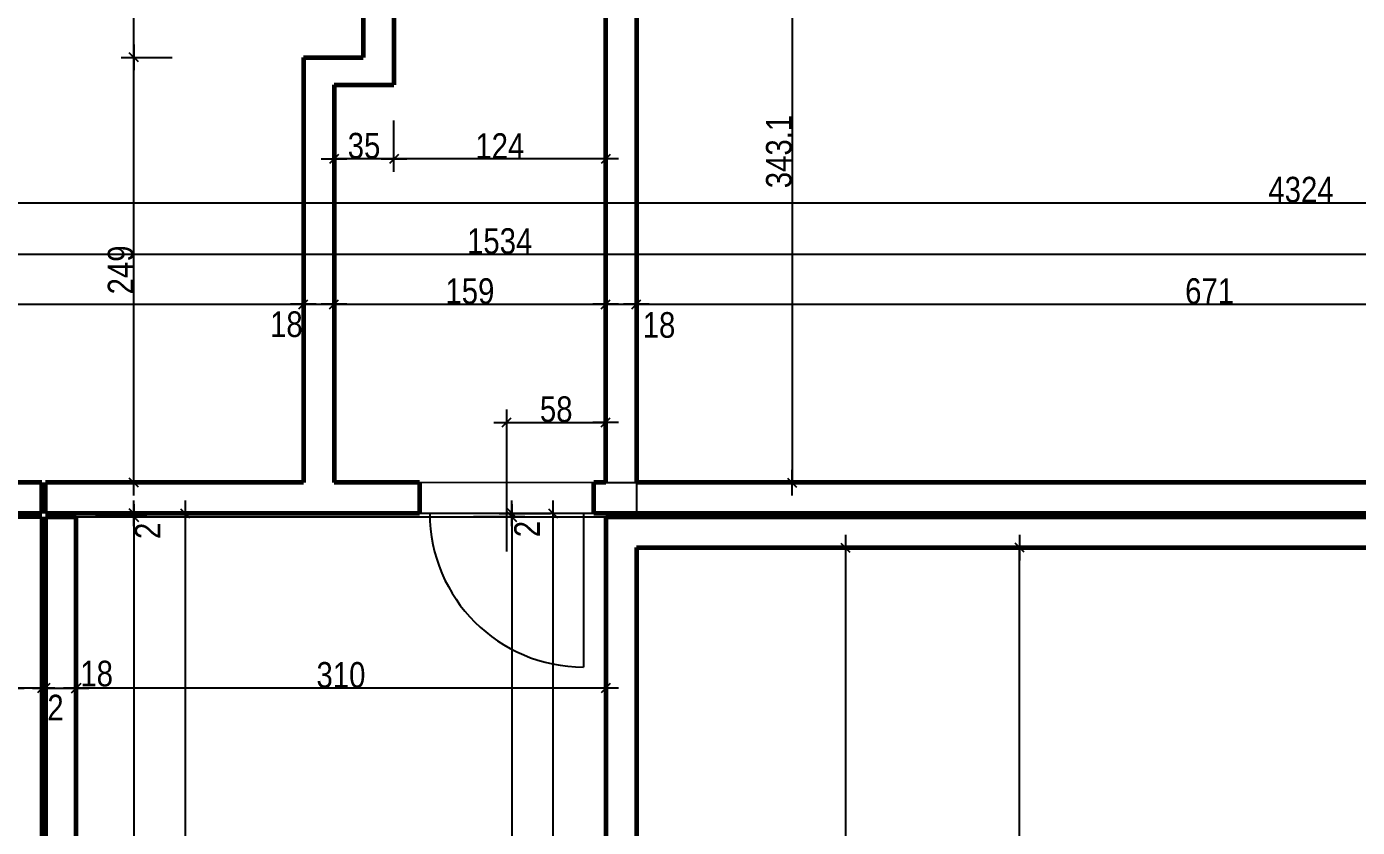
# Model space of a CAD drawing. Header units: centimetres. Extents: x 16433 to 114398, y -50094 to -12305.
# Drawn here: x 41378 to 42157, y -39200 to -38731 of the extents above; entities that cross this region are included whole.
import ezdxf

# ---------------------------------------------------------------- set-up
doc = ezdxf.new("R2010")
doc.units = ezdxf.units.CM
doc.header["$LTSCALE"] = 0.5
doc.layers.get('DEFPOINTS').update_dxf_attribs({"linetype": 'CONTINUOUS'})
for name, color, linetype in [('01_cote_gen', 4, 'CONTINUOUS'), ('01_linteaux', 2, 'CONTINUOUS'), ('AA_COTES', 2, 'CONTINUOUS')]:
    doc.layers.add(name, color=color, linetype=linetype)
doc.layers.add('01_murs_coup', color=5, linetype='CONTINUOUS', lineweight=60)
doc.styles.add('STYLE2', font='ARIALN.TTF')
doc.dimstyles.new('JB50', dxfattribs={"dimscale": 0.1, "dimtxt": 150, "dimasz": 15, "dimexe": 0.1, "dimexo": 0.1, "dimgap": 0.09, "dimtad": 1, "dimdec": 1, "dimdsep": 46, "dimtxsty": 'STYLE2', "dimblk1": 'BOND_G', "dimblk2": 'BOND_D', "dimsah": 1, "dimcen": 1.5, "dimdle": 0.01, "dimse1": 1, "dimse2": 1, "dimclrd": 4, "dimclre": 2, "dimclrt": 6, "dimazin": 2, "dimtfac": 2.333333, "dimtdec": 1, "dimtix": 1, "dimtmove": 2, "dimatfit": 3, "dimldrblk": 'BOND_G', "dimfxl": 1, "dimtolj": 1, "dimtzin": 0, "dimarcsym": 0})

# ---------------------------------------------------------------- blocks, each defined once
blk = doc.blocks.new('BOND_G')
at = {"layer": 'AA_COTES', "color": 0}
for p, q in [((0, -5), (0, 15)), ((5, 0), (-5, 0)), ((1.77, 1.77), (-1.77, -1.77))]:
    blk.add_line(p, q, dxfattribs=at)
blk = doc.blocks.new('BOND_D')
at = {"layer": 'AA_COTES', "color": 0}
for p, q in [((5, 0), (-5, 0)), ((-1.77, -1.77), (1.77, 1.77)), ((0, 5), (0, -15))]:
    blk.add_line(p, q, dxfattribs=at)
blk = doc.blocks.new('*D2767')
at = {"layer": '01_cote_gen', "color": 4, "lineweight": -2, "transparency": 16777216}
blk.add_line((40909.39, -38893.18), (41538.39, -38893.18), dxfattribs=at)
at = {"layer": 'DEFPOINTS', "color": 0}
for p in [(40907.89, -38874.4), (41539.89, -38882.67), (41539.89, -38893.18)]:
    blk.add_point(p, dxfattribs=at)
at = {"layer": '01_cote_gen', "color": 4, "lineweight": -2, "transparency": 16777216, "xscale": 1.5, "yscale": 1.5, "zscale": 1.5, "rotation": 180}
blk.add_blockref('BOND_G', (40907.89, -38893.18), dxfattribs=at)
at = {"layer": '01_cote_gen', "color": 4, "lineweight": -2, "transparency": 16777216, "xscale": 1.5, "yscale": 1.5, "zscale": 1.5}
blk.add_blockref('BOND_D', (41539.89, -38893.18), dxfattribs=at)
at = {"layer": '01_cote_gen', "color": 6, "transparency": 16777216, "insert": (41223.89, -38885.51), "char_height": 15, "attachment_point": 5, "style": 'STYLE2'}
blk.add_mtext('\\A1;632', dxfattribs=at)
blk = doc.blocks.new('*D2768')
at = {"layer": '01_cote_gen', "color": 4, "lineweight": -2, "transparency": 16777216}
blk.add_line((41541.39, -38893.18), (41556.39, -38893.18), dxfattribs=at)
at = {"layer": 'DEFPOINTS', "color": 0}
for p in [(41557.89, -38893.18), (41539.89, -38900.68), (41557.89, -38900.68)]:
    blk.add_point(p, dxfattribs=at)
at = {"layer": '01_cote_gen', "color": 4, "lineweight": -2, "transparency": 16777216, "xscale": 1.5, "yscale": 1.5, "zscale": 1.5, "rotation": 180}
blk.add_blockref('BOND_G', (41539.89, -38893.18), dxfattribs=at)
at = {"layer": '01_cote_gen', "color": 4, "lineweight": -2, "transparency": 16777216, "xscale": 1.5, "yscale": 1.5, "zscale": 1.5}
blk.add_blockref('BOND_D', (41557.89, -38893.18), dxfattribs=at)
at = {"layer": '01_cote_gen', "color": 6, "transparency": 16777216, "insert": (41529.93, -38904.92), "char_height": 15, "attachment_point": 5, "style": 'STYLE2'}
blk.add_mtext('\\A1;18', dxfattribs=at)
blk = doc.blocks.new('*D2769')
at = {"layer": '01_cote_gen', "color": 4, "lineweight": -2, "transparency": 16777216}
blk.add_line((41559.39, -38893.18), (41715.38, -38893.18), dxfattribs=at)
at = {"layer": 'DEFPOINTS', "color": 0}
for p in [(41716.88, -38893.18), (41557.89, -38900.68), (41716.88, -38900.68)]:
    blk.add_point(p, dxfattribs=at)
at = {"layer": '01_cote_gen', "color": 4, "lineweight": -2, "transparency": 16777216, "xscale": 1.5, "yscale": 1.5, "zscale": 1.5, "rotation": 180}
blk.add_blockref('BOND_G', (41557.89, -38893.18), dxfattribs=at)
at = {"layer": '01_cote_gen', "color": 4, "lineweight": -2, "transparency": 16777216, "xscale": 1.5, "yscale": 1.5, "zscale": 1.5}
blk.add_blockref('BOND_D', (41716.88, -38893.18), dxfattribs=at)
at = {"layer": '01_cote_gen', "color": 6, "transparency": 16777216, "insert": (41637.38, -38885.51), "char_height": 15, "attachment_point": 5, "style": 'STYLE2'}
blk.add_mtext('\\A1;159', dxfattribs=at)
blk = doc.blocks.new('*D2770')
at = {"layer": '01_cote_gen', "color": 4, "lineweight": -2, "transparency": 16777216}
blk.add_line((41718.38, -38893.18), (41733.37, -38893.18), dxfattribs=at)
at = {"layer": 'DEFPOINTS', "color": 0}
for p in [(41734.87, -38893.18), (41716.88, -38908.18), (41734.87, -38908.17)]:
    blk.add_point(p, dxfattribs=at)
at = {"layer": '01_cote_gen', "color": 4, "lineweight": -2, "transparency": 16777216, "xscale": 1.5, "yscale": 1.5, "zscale": 1.5, "rotation": 180}
blk.add_blockref('BOND_G', (41716.88, -38893.18), dxfattribs=at)
at = {"layer": '01_cote_gen', "color": 4, "lineweight": -2, "transparency": 16777216, "xscale": 1.5, "yscale": 1.5, "zscale": 1.5}
blk.add_blockref('BOND_D', (41734.87, -38893.18), dxfattribs=at)
at = {"layer": '01_cote_gen', "color": 6, "transparency": 16777216, "insert": (41748.07, -38905.36), "char_height": 15, "attachment_point": 5, "style": 'STYLE2'}
blk.add_mtext('\\A1;18', dxfattribs=at)
blk = doc.blocks.new('*D2771')
at = {"layer": '01_cote_gen', "color": 4, "lineweight": -2, "transparency": 16777216}
blk.add_line((40889.39, -38863.88), (42420.39, -38863.88), dxfattribs=at)
at = {"layer": 'DEFPOINTS', "color": 0}
for p in [(40887.89, -38836.19), (42421.89, -38852.85), (42421.89, -38863.88)]:
    blk.add_point(p, dxfattribs=at)
at = {"layer": '01_cote_gen', "color": 4, "lineweight": -2, "transparency": 16777216, "xscale": 1.5, "yscale": 1.5, "zscale": 1.5, "rotation": 180}
blk.add_blockref('BOND_G', (40887.89, -38863.88), dxfattribs=at)
at = {"layer": '01_cote_gen', "color": 4, "lineweight": -2, "transparency": 16777216, "xscale": 1.5, "yscale": 1.5, "zscale": 1.5}
blk.add_blockref('BOND_D', (42421.89, -38863.88), dxfattribs=at)
at = {"layer": '01_cote_gen', "color": 6, "transparency": 16777216, "insert": (41654.8, -38856.22), "char_height": 15, "attachment_point": 5, "style": 'STYLE2'}
blk.add_mtext('\\A1;1534', dxfattribs=at)
blk = doc.blocks.new('*D2797')
at = {"layer": '01_cote_gen', "color": 4, "lineweight": -2, "transparency": 16777216}
blk.add_line((41736.37, -38893.18), (42404.38, -38893.18), dxfattribs=at)
at = {"layer": 'DEFPOINTS', "color": 0}
for p in [(42405.88, -38893.18), (41734.87, -38915.68), (42405.88, -38915.68)]:
    blk.add_point(p, dxfattribs=at)
at = {"layer": '01_cote_gen', "color": 4, "lineweight": -2, "transparency": 16777216, "xscale": 1.5, "yscale": 1.5, "zscale": 1.5, "rotation": 180}
blk.add_blockref('BOND_G', (41734.87, -38893.18), dxfattribs=at)
at = {"layer": '01_cote_gen', "color": 4, "lineweight": -2, "transparency": 16777216, "xscale": 1.5, "yscale": 1.5, "zscale": 1.5}
blk.add_blockref('BOND_D', (42405.88, -38893.18), dxfattribs=at)
at = {"layer": '01_cote_gen', "color": 6, "transparency": 16777216, "insert": (42070.38, -38885.51), "char_height": 15, "attachment_point": 5, "style": 'STYLE2'}
blk.add_mtext('\\A1;671', dxfattribs=at)
blk = doc.blocks.new('*D2810')
at = {"layer": '01_cote_gen', "color": 4, "lineweight": -2, "transparency": 16777216}
blk.add_line((41715.38, -38808.04), (41594.39, -38808.04), dxfattribs=at)
at = {"layer": 'DEFPOINTS', "color": 0}
for p in [(41592.89, -38788.13), (41716.88, -38793.14), (41592.89, -38808.04)]:
    blk.add_point(p, dxfattribs=at)
at = {"layer": '01_cote_gen', "color": 4, "lineweight": -2, "transparency": 16777216, "xscale": 1.5, "yscale": 1.5, "zscale": 1.5, "rotation": 180}
blk.add_blockref('BOND_D', (41592.89, -38808.04), dxfattribs=at)
at = {"layer": '01_cote_gen', "color": 4, "lineweight": -2, "transparency": 16777216, "xscale": 1.5, "yscale": 1.5, "zscale": 1.5}
blk.add_blockref('BOND_G', (41716.88, -38808.04), dxfattribs=at)
at = {"layer": '01_cote_gen', "color": 6, "transparency": 16777216, "insert": (41654.89, -38800.5), "char_height": 15, "attachment_point": 5, "style": 'STYLE2'}
blk.add_mtext('\\A1;124', dxfattribs=at)
blk = doc.blocks.new('*D2811')
at = {"layer": '01_cote_gen', "color": 4, "lineweight": -2, "transparency": 16777216}
blk.add_line((41591.39, -38808.04), (41559.39, -38808.04), dxfattribs=at)
at = {"layer": 'DEFPOINTS', "color": 0}
for p in [(41557.89, -38788.13), (41592.89, -38788.13), (41557.89, -38808.04)]:
    blk.add_point(p, dxfattribs=at)
at = {"layer": '01_cote_gen', "color": 4, "lineweight": -2, "transparency": 16777216, "xscale": 1.5, "yscale": 1.5, "zscale": 1.5, "rotation": 180}
blk.add_blockref('BOND_D', (41557.89, -38808.04), dxfattribs=at)
at = {"layer": '01_cote_gen', "color": 4, "lineweight": -2, "transparency": 16777216, "xscale": 1.5, "yscale": 1.5, "zscale": 1.5}
blk.add_blockref('BOND_G', (41592.89, -38808.04), dxfattribs=at)
at = {"layer": '01_cote_gen', "color": 6, "transparency": 16777216, "insert": (41575.39, -38800.37), "char_height": 15, "attachment_point": 5, "style": 'STYLE2'}
blk.add_mtext('\\A1;35', dxfattribs=at)
blk = doc.blocks.new('*D2835')
at = {"layer": '01_cote_gen', "color": 4, "lineweight": -2, "transparency": 16777216}
blk.add_line((39963.39, -38833.78), (44284.35, -38833.78), dxfattribs=at)
at = {"layer": 'DEFPOINTS', "color": 0}
for p in [(44285.85, -38833.78), (39961.89, -38856.38), (44285.85, -38856.38)]:
    blk.add_point(p, dxfattribs=at)
at = {"layer": '01_cote_gen', "color": 4, "lineweight": -2, "transparency": 16777216, "xscale": 1.5, "yscale": 1.5, "zscale": 1.5, "rotation": 180}
blk.add_blockref('BOND_G', (39961.89, -38833.78), dxfattribs=at)
at = {"layer": '01_cote_gen', "color": 4, "lineweight": -2, "transparency": 16777216, "xscale": 1.5, "yscale": 1.5, "zscale": 1.5}
blk.add_blockref('BOND_D', (44285.85, -38833.78), dxfattribs=at)
at = {"layer": '01_cote_gen', "color": 6, "transparency": 16777216, "insert": (42123.87, -38826.11), "char_height": 15, "attachment_point": 5, "style": 'STYLE2'}
blk.add_mtext('\\A1;4324', dxfattribs=at)
blk = doc.blocks.new('*D2838')
at = {"layer": '01_cote_gen', "color": 4, "lineweight": -2, "transparency": 16777216}
for p, q in [((41385.37, -39117.97), (41383.87, -39117.97)), ((41386.87, -39117.97), (41388.88, -39117.97)), ((41390.38, -39117.97), (41391.88, -39117.97))]:
    blk.add_line(p, q, dxfattribs=at)
at = {"layer": 'DEFPOINTS', "color": 0}
for p in [(41388.88, -39117.97), (41386.87, -39130.73), (41388.88, -39130.73)]:
    blk.add_point(p, dxfattribs=at)
at = {"layer": '01_cote_gen', "color": 4, "lineweight": -2, "transparency": 16777216, "xscale": 1.5, "yscale": 1.5, "zscale": 1.5}
blk.add_blockref('BOND_G', (41386.87, -39117.97), dxfattribs=at)
at = {"layer": '01_cote_gen', "color": 4, "lineweight": -2, "transparency": 16777216, "xscale": 1.5, "yscale": 1.5, "zscale": 1.5, "rotation": 180}
blk.add_blockref('BOND_D', (41388.88, -39117.97), dxfattribs=at)
at = {"layer": '01_cote_gen', "color": 6, "transparency": 16777216, "insert": (41394.78, -39129.33), "char_height": 15, "attachment_point": 5, "style": 'STYLE2'}
blk.add_mtext('\\A1;2', dxfattribs=at)
blk = doc.blocks.new('*D2839')
at = {"layer": '01_cote_gen', "color": 4, "lineweight": -2, "transparency": 16777216}
blk.add_line((41390.38, -39117.97), (41405.38, -39117.97), dxfattribs=at)
at = {"layer": 'DEFPOINTS', "color": 0}
for p in [(41406.88, -39117.97), (41388.88, -39129.66), (41406.88, -39129.66)]:
    blk.add_point(p, dxfattribs=at)
at = {"layer": '01_cote_gen', "color": 4, "lineweight": -2, "transparency": 16777216, "xscale": 1.5, "yscale": 1.5, "zscale": 1.5, "rotation": 180}
blk.add_blockref('BOND_G', (41388.88, -39117.97), dxfattribs=at)
at = {"layer": '01_cote_gen', "color": 4, "lineweight": -2, "transparency": 16777216, "xscale": 1.5, "yscale": 1.5, "zscale": 1.5}
blk.add_blockref('BOND_D', (41406.88, -39117.97), dxfattribs=at)
at = {"layer": '01_cote_gen', "color": 6, "transparency": 16777216, "insert": (41418.88, -39109.51), "char_height": 15, "attachment_point": 5, "style": 'STYLE2'}
blk.add_mtext('\\A1;18', dxfattribs=at)
blk = doc.blocks.new('*D2843')
at = {"layer": '01_cote_gen', "color": 4, "lineweight": -2, "transparency": 16777216}
blk.add_line((41385.37, -39117.97), (41370.38, -39117.97), dxfattribs=at)
at = {"layer": 'DEFPOINTS', "color": 0}
for p in [(41386.87, -39089.82), (41368.88, -39095.47), (41368.88, -39117.97)]:
    blk.add_point(p, dxfattribs=at)
at = {"layer": '01_cote_gen', "color": 4, "lineweight": -2, "transparency": 16777216, "xscale": 1.5, "yscale": 1.5, "zscale": 1.5, "rotation": 180}
blk.add_blockref('BOND_D', (41368.88, -39117.97), dxfattribs=at)
at = {"layer": '01_cote_gen', "color": 4, "lineweight": -2, "transparency": 16777216, "xscale": 1.5, "yscale": 1.5, "zscale": 1.5}
blk.add_blockref('BOND_G', (41386.87, -39117.97), dxfattribs=at)
at = {"layer": '01_cote_gen', "color": 6, "transparency": 16777216, "insert": (41356.87, -39108.55), "char_height": 15, "attachment_point": 5, "style": 'STYLE2'}
blk.add_mtext('\\A1;18', dxfattribs=at)
blk = doc.blocks.new('*D2844')
at = {"layer": '01_cote_gen', "color": 4, "lineweight": -2, "transparency": 16777216}
blk.add_line((41715.38, -39117.97), (41408.38, -39117.97), dxfattribs=at)
at = {"layer": 'DEFPOINTS', "color": 0}
for p in [(41716.88, -39017.62), (41406.88, -39044.33), (41406.88, -39117.97)]:
    blk.add_point(p, dxfattribs=at)
at = {"layer": '01_cote_gen', "color": 4, "lineweight": -2, "transparency": 16777216, "xscale": 1.5, "yscale": 1.5, "zscale": 1.5, "rotation": 180}
blk.add_blockref('BOND_D', (41406.88, -39117.97), dxfattribs=at)
at = {"layer": '01_cote_gen', "color": 4, "lineweight": -2, "transparency": 16777216, "xscale": 1.5, "yscale": 1.5, "zscale": 1.5}
blk.add_blockref('BOND_G', (41716.88, -39117.97), dxfattribs=at)
at = {"layer": '01_cote_gen', "color": 6, "transparency": 16777216, "insert": (41561.88, -39110.3), "char_height": 15, "attachment_point": 5, "style": 'STYLE2'}
blk.add_mtext('\\A1;310', dxfattribs=at)
blk = doc.blocks.new('*D2868')
at = {"layer": '01_cote_gen', "color": 4, "lineweight": -2, "transparency": 16777216}
blk.add_line((41660.39, -38962.35), (41715.38, -38962.35), dxfattribs=at)
at = {"layer": 'DEFPOINTS', "color": 0}
for p in [(41716.88, -38962.35), (41658.89, -39015.3), (41716.88, -39015.3)]:
    blk.add_point(p, dxfattribs=at)
at = {"layer": '01_cote_gen', "color": 4, "lineweight": -2, "transparency": 16777216, "xscale": 1.5, "yscale": 1.5, "zscale": 1.5, "rotation": 180}
blk.add_blockref('BOND_G', (41658.89, -38962.35), dxfattribs=at)
at = {"layer": '01_cote_gen', "color": 4, "lineweight": -2, "transparency": 16777216, "xscale": 1.5, "yscale": 1.5, "zscale": 1.5}
blk.add_blockref('BOND_D', (41716.88, -38962.35), dxfattribs=at)
at = {"layer": '01_cote_gen', "color": 6, "transparency": 16777216, "insert": (41687.89, -38954.68), "char_height": 15, "attachment_point": 5, "style": 'STYLE2'}
blk.add_mtext('\\A1;58', dxfattribs=at)
blk = doc.blocks.new('*D2999')
at = {"layer": '01_cote_gen', "color": 4, "lineweight": -2, "transparency": 16777216}
blk.add_line((41857.14, -39037.12), (41857.14, -39946.1), dxfattribs=at)
at = {"layer": 'DEFPOINTS', "color": 0}
for p in [(41804.3, -39035.62), (41734.85, -39947.6), (41857.14, -39947.6)]:
    blk.add_point(p, dxfattribs=at)
at = {"layer": '01_cote_gen', "color": 4, "lineweight": -2, "transparency": 16777216, "xscale": 1.5, "yscale": 1.5, "zscale": 1.5}
for name, p, rotation in [('BOND_G', (41857.14, -39035.62), 90), ('BOND_D', (41857.14, -39947.6), 270)]:
    blk.add_blockref(name, p, dxfattribs=dict(at, rotation=rotation))
at = {"layer": '01_cote_gen', "color": 6, "transparency": 16777216, "insert": (41849.48, -39491.61), "char_height": 15, "attachment_point": 5, "rotation": 90, "style": 'STYLE2'}
blk.add_mtext('\\A1;912', dxfattribs=at)
blk = doc.blocks.new('*D3020')
at = {"layer": '01_cote_gen', "color": 4, "lineweight": -2, "transparency": 16777216}
blk.add_line((41959.15, -39652.12), (41959.15, -39037.12), dxfattribs=at)
at = {"layer": 'DEFPOINTS', "color": 0}
for p in [(41959.15, -39035.62), (42074.22, -39035.62), (42104.85, -39653.62)]:
    blk.add_point(p, dxfattribs=at)
at = {"layer": '01_cote_gen', "color": 4, "lineweight": -2, "transparency": 16777216, "xscale": 1.5, "yscale": 1.5, "zscale": 1.5}
for name, p, rotation in [('BOND_D', (41959.15, -39035.62), 90), ('BOND_G', (41959.15, -39653.62), 270)]:
    blk.add_blockref(name, p, dxfattribs=dict(at, rotation=rotation))
at = {"layer": '01_cote_gen', "color": 6, "transparency": 16777216, "insert": (41951.49, -39344.62), "char_height": 15, "attachment_point": 5, "rotation": 90, "style": 'STYLE2'}
blk.add_mtext('\\A1;618', dxfattribs=at)
blk = doc.blocks.new('*D3058')
at = {"layer": '01_cote_gen', "color": 4, "lineweight": -2, "transparency": 16777216}
for p, q in [((41440.66, -39014.12), (41440.66, -39012.62)), ((41440.66, -39015.62), (41440.66, -39017.62)), ((41440.66, -39019.12), (41440.66, -39020.62))]:
    blk.add_line(p, q, dxfattribs=at)
at = {"layer": 'DEFPOINTS', "color": 0}
for p in [(41434.08, -39015.62), (41434.08, -39017.62), (41440.66, -39017.62)]:
    blk.add_point(p, dxfattribs=at)
at = {"layer": '01_cote_gen', "color": 4, "lineweight": -2, "transparency": 16777216, "xscale": 1.5, "yscale": 1.5, "zscale": 1.5}
for name, p, rotation in [('BOND_G', (41440.66, -39015.62), 270), ('BOND_D', (41440.66, -39017.62), 90)]:
    blk.add_blockref(name, p, dxfattribs=dict(at, rotation=rotation))
at = {"layer": '01_cote_gen', "color": 6, "transparency": 16777216, "insert": (41448.72, -39025.83), "char_height": 15, "attachment_point": 5, "rotation": 90, "style": 'STYLE2'}
blk.add_mtext('\\A1;2', dxfattribs=at)
blk = doc.blocks.new('*D3059')
at = {"layer": '01_cote_gen', "color": 4, "lineweight": -2, "transparency": 16777216}
blk.add_line((41440.66, -39019.12), (41440.66, -39668.09), dxfattribs=at)
at = {"layer": 'DEFPOINTS', "color": 0}
for p in [(41450.13, -39017.62), (41419.14, -39669.59), (41440.66, -39669.59)]:
    blk.add_point(p, dxfattribs=at)
at = {"layer": '01_cote_gen', "color": 4, "lineweight": -2, "transparency": 16777216, "xscale": 1.5, "yscale": 1.5, "zscale": 1.5}
for name, p, rotation in [('BOND_G', (41440.66, -39017.62), 90), ('BOND_D', (41440.66, -39669.59), 270)]:
    blk.add_blockref(name, p, dxfattribs=dict(at, rotation=rotation))
at = {"layer": '01_cote_gen', "color": 6, "transparency": 16777216, "insert": (41432.99, -39343.6), "char_height": 15, "attachment_point": 5, "rotation": 90, "style": 'STYLE2'}
blk.add_mtext('\\A1;652', dxfattribs=at)
blk = doc.blocks.new('*D3060')
at = {"layer": '01_cote_gen', "color": 4, "lineweight": -2, "transparency": 16777216}
blk.add_line((41470.67, -39017.12), (41470.67, -39668.09), dxfattribs=at)
at = {"layer": 'DEFPOINTS', "color": 0}
for p in [(41484.79, -39015.62), (41434.57, -39669.59), (41470.67, -39669.59)]:
    blk.add_point(p, dxfattribs=at)
at = {"layer": '01_cote_gen', "color": 4, "lineweight": -2, "transparency": 16777216, "xscale": 1.5, "yscale": 1.5, "zscale": 1.5}
for name, p, rotation in [('BOND_G', (41470.67, -39015.62), 90), ('BOND_D', (41470.67, -39669.59), 270)]:
    blk.add_blockref(name, p, dxfattribs=dict(at, rotation=rotation))
at = {"layer": '01_cote_gen', "color": 6, "transparency": 16777216, "insert": (41463, -39342.6), "char_height": 15, "attachment_point": 5, "rotation": 90, "style": 'STYLE2'}
blk.add_mtext('\\A1;654', dxfattribs=at)
blk = doc.blocks.new('*D3068')
at = {"layer": '01_cote_gen', "color": 4, "lineweight": -2, "transparency": 16777216}
blk.add_line((41685.96, -39017.12), (41685.96, -39574.11), dxfattribs=at)
at = {"layer": 'DEFPOINTS', "color": 0}
for p in [(41677.78, -39015.62), (41647.54, -39575.61), (41685.96, -39575.61)]:
    blk.add_point(p, dxfattribs=at)
at = {"layer": '01_cote_gen', "color": 4, "lineweight": -2, "transparency": 16777216, "xscale": 1.5, "yscale": 1.5, "zscale": 1.5}
for name, p, rotation in [('BOND_G', (41685.96, -39015.62), 90), ('BOND_D', (41685.96, -39575.61), 270)]:
    blk.add_blockref(name, p, dxfattribs=dict(at, rotation=rotation))
at = {"layer": '01_cote_gen', "color": 6, "transparency": 16777216, "insert": (41678.29, -39295.62), "char_height": 15, "attachment_point": 5, "rotation": 90, "style": 'STYLE2'}
blk.add_mtext('\\A1;560', dxfattribs=at)
blk = doc.blocks.new('*D3069')
at = {"layer": '01_cote_gen', "color": 4, "lineweight": -2, "transparency": 16777216}
for p, q in [((41661.99, -39014.12), (41661.99, -39012.62)), ((41661.99, -39015.62), (41661.99, -39017.62)), ((41661.99, -39019.12), (41661.99, -39020.62))]:
    blk.add_line(p, q, dxfattribs=at)
at = {"layer": 'DEFPOINTS', "color": 0}
for p in [(41646.57, -39015.62), (41646.57, -39017.62), (41661.99, -39017.62)]:
    blk.add_point(p, dxfattribs=at)
at = {"layer": '01_cote_gen', "color": 4, "lineweight": -2, "transparency": 16777216, "xscale": 1.5, "yscale": 1.5, "zscale": 1.5}
for name, p, rotation in [('BOND_G', (41661.99, -39015.62), 270), ('BOND_D', (41661.99, -39017.62), 90)]:
    blk.add_blockref(name, p, dxfattribs=dict(at, rotation=rotation))
at = {"layer": '01_cote_gen', "color": 6, "transparency": 16777216, "insert": (41670.82, -39024.8), "char_height": 15, "attachment_point": 5, "rotation": 90, "style": 'STYLE2'}
blk.add_mtext('\\A1;2', dxfattribs=at)
blk = doc.blocks.new('*D3070')
at = {"layer": '01_cote_gen', "color": 4, "lineweight": -2, "transparency": 16777216}
blk.add_line((41661.99, -39019.12), (41661.99, -39574.11), dxfattribs=at)
at = {"layer": 'DEFPOINTS', "color": 0}
for p in [(41643.82, -39017.62), (41644.38, -39575.61), (41661.99, -39575.61)]:
    blk.add_point(p, dxfattribs=at)
at = {"layer": '01_cote_gen', "color": 4, "lineweight": -2, "transparency": 16777216, "xscale": 1.5, "yscale": 1.5, "zscale": 1.5}
for name, p, rotation in [('BOND_G', (41661.99, -39017.62), 90), ('BOND_D', (41661.99, -39575.61), 270)]:
    blk.add_blockref(name, p, dxfattribs=dict(at, rotation=rotation))
at = {"layer": '01_cote_gen', "color": 6, "transparency": 16777216, "insert": (41654.33, -39296.61), "char_height": 15, "attachment_point": 5, "rotation": 90, "style": 'STYLE2'}
blk.add_mtext('\\A1;558', dxfattribs=at)
blk = doc.blocks.new('*D3086')
at = {"layer": '01_cote_gen', "color": 4, "lineweight": -2, "transparency": 16777216}
blk.add_line((41440.66, -38996.05), (41440.66, -38750.04), dxfattribs=at)
at = {"layer": 'DEFPOINTS', "color": 0}
for p in [(41440.66, -38748.54), (41539.89, -38748.54), (41539.89, -38997.55)]:
    blk.add_point(p, dxfattribs=at)
at = {"layer": '01_cote_gen', "color": 4, "lineweight": -2, "transparency": 16777216, "xscale": 1.5, "yscale": 1.5, "zscale": 1.5}
for name, p, rotation in [('BOND_D', (41440.66, -38748.54), 90), ('BOND_G', (41440.66, -38997.55), 270)]:
    blk.add_blockref(name, p, dxfattribs=dict(at, rotation=rotation))
at = {"layer": '01_cote_gen', "color": 6, "transparency": 16777216, "insert": (41432.99, -38873.04), "char_height": 15, "attachment_point": 5, "rotation": 90, "style": 'STYLE2'}
blk.add_mtext('\\A1;249', dxfattribs=at)
blk = doc.blocks.new('*D3087')
at = {"layer": '01_cote_gen', "color": 4, "lineweight": -2, "transparency": 16777216}
blk.add_line((41440.66, -38747.04), (41440.66, -38187.05), dxfattribs=at)
at = {"layer": 'DEFPOINTS', "color": 0}
for p in [(41440.66, -38185.55), (41483.35, -38185.55), (41539.89, -38748.54)]:
    blk.add_point(p, dxfattribs=at)
at = {"layer": '01_cote_gen', "color": 4, "lineweight": -2, "transparency": 16777216, "xscale": 1.5, "yscale": 1.5, "zscale": 1.5}
for name, p, rotation in [('BOND_D', (41440.66, -38185.55), 90), ('BOND_G', (41440.66, -38748.54), 270)]:
    blk.add_blockref(name, p, dxfattribs=dict(at, rotation=rotation))
at = {"layer": '01_cote_gen', "color": 6, "transparency": 16777216, "insert": (41432.99, -38467.05), "char_height": 15, "attachment_point": 5, "rotation": 90, "style": 'STYLE2'}
blk.add_mtext('\\A1;563', dxfattribs=at)
blk = doc.blocks.new('*D3106')
at = {"layer": '01_cote_gen', "color": 4, "lineweight": -2, "transparency": 16777216}
blk.add_line((41825.97, -38656.05), (41825.97, -38996.11), dxfattribs=at)
at = {"layer": 'DEFPOINTS', "color": 0}
for p in [(41818.47, -38654.55), (41818.46, -38997.61), (41825.97, -38997.61)]:
    blk.add_point(p, dxfattribs=at)
at = {"layer": '01_cote_gen', "color": 4, "lineweight": -2, "transparency": 16777216, "xscale": 1.5, "yscale": 1.5, "zscale": 1.5}
for name, p, rotation in [('BOND_G', (41825.97, -38654.55), 90), ('BOND_D', (41825.97, -38997.61), 270)]:
    blk.add_blockref(name, p, dxfattribs=dict(at, rotation=rotation))
at = {"layer": '01_cote_gen', "color": 6, "transparency": 16777216, "insert": (41818.3, -38803.69), "char_height": 15, "attachment_point": 5, "rotation": 90, "style": 'STYLE2'}
blk.add_mtext('\\A1;343.1', dxfattribs=at)

msp = doc.modelspace()

# ---------------------------------------------------------------- linework, layer by layer
at = {"layer": '01_cote_gen'}
for p, q in [((41716.885, -38997.546), (42534.12, -38997.546)), ((41734.885, -38997.614), (41734.885, -39015.616))]:
    msp.add_line(p, q, dxfattribs=at)
at = {"layer": '01_linteaux'}
for p, q in [((41658.886, -38975.215), (41658.886, -39038.026)), ((41709.885, -38997.546), (41607.886, -38997.626)), ((41406.882, -39017.616), (41716.88, -39017.616)), ((41709.885, -39015.616), (41607.888, -39015.626)), ((41703.884, -39015.621), (41703.884, -39105.618))]:
    msp.add_line(p, q, dxfattribs=at)
msp.add_arc((41703.884, -39015.621), 89.997, 179.99948, 269.999465, dxfattribs=at)
at = {"layer": '01_murs_coup'}
for p, q in [((41592.889, -37916.554), (41592.889, -38764.543)), ((41574.929, -38185.549), (41574.889, -38748.543)), ((41716.885, -38997.546), (41716.885, -38705.553)), ((41734.885, -38705.552), (41734.885, -38997.614)), ((41539.89, -38748.543), (41539.89, -38997.546)), ((41539.89, -38748.543), (41574.889, -38748.543)), ((41557.89, -38764.543), (41557.89, -38997.546)), ((41557.89, -38764.543), (41592.889, -38764.543)), ((41386.867, -38997.616), (40907.886, -38997.546)), ((41386.869, -39015.616), (41386.867, -38997.616)), ((41539.89, -38997.546), (41388.882, -38997.616)), ((41388.882, -39015.616), (41388.882, -38997.616)), ((41607.886, -38997.616), (41557.89, -38997.546)), ((41607.886, -38997.616), (41607.888, -39015.616)), ((41709.885, -39015.616), (41709.885, -38997.546)), ((41716.885, -38997.546), (41709.885, -38997.546)), ((42405.884, -38997.616), (41734.885, -38997.614)), ((41386.869, -39015.616), (40887.886, -39015.543)), ((41386.869, -39017.616), (40887.886, -39017.543)), ((41386.869, -39017.616), (41386.882, -39676.589)), ((41607.888, -39015.616), (41388.882, -39015.616)), ((41388.882, -39017.616), (41388.882, -39669.587)), ((41388.882, -39017.616), (41406.882, -39017.616)), ((41406.882, -39669.587), (41406.882, -39017.616)), ((42421.901, -39015.616), (41709.885, -39015.616)), ((41716.88, -39017.616), (41716.88, -39575.613)), ((41716.88, -39017.616), (44285.849, -39017.616)), ((41734.853, -39035.616), (44095.853, -39035.616)), ((41734.853, -39035.616), (41734.853, -39947.602))]:
    msp.add_line(p, q, dxfattribs=at)

# ---------------------------------------------------------------- dimensions: what is measured, and where the dimension line sits
at = {"layer": '01_cote_gen'}
for base, p1, p2, picture, middle in [((41440.661, -38185.549), (41539.89, -38748.543), (41483.351, -38185.549), '*D3087', (41432.993, -38467.046)), ((41440.661, -38748.543), (41539.89, -38997.546), (41539.89, -38748.543), '*D3086', (41432.993, -38873.044)), ((41440.661, -39669.587), (41450.134, -39017.616), (41419.145, -39669.587), '*D3059', (41432.993, -39343.601)), ((41470.666, -39669.587), (41484.791, -39015.616), (41434.567, -39669.587), '*D3060', (41462.999, -39342.601)), ((41661.995, -39575.613), (41643.816, -39017.616), (41644.384, -39575.613), '*D3070', (41654.327, -39296.614)), ((41685.959, -39575.613), (41677.779, -39015.618), (41647.541, -39575.613), '*D3068', (41678.292, -39295.615)), ((41857.144, -39947.602), (41804.301, -39035.616), (41734.853, -39947.602), '*D2999', (41849.476, -39491.609)), ((41959.155, -39035.616), (42104.853, -39653.62), (42074.221, -39035.616), '*D3020', (41951.487, -39344.618))]:
    dim = msp.add_linear_dim(base=base, p1=p1, p2=p2, angle=90, dimstyle='JB50', dxfattribs=at)
    dim.commit()
    dim.dimension.update_dxf_attribs({"geometry": picture, "text_midpoint": middle})
for base, p1, p2, picture, middle in [((41825.965, -38997.614), (41818.465, -38654.554), (41818.464, -38997.614), '*D3106', (41818.298, -38803.694)), ((41440.661, -39017.616), (41434.077, -39015.616), (41434.077, -39017.616), '*D3058', (41448.716, -39025.828)), ((41661.995, -39017.616), (41646.573, -39015.623), (41646.573, -39017.616), '*D3069', (41670.824, -39024.799))]:
    dim = msp.add_linear_dim(base=base, p1=p1, p2=p2, angle=90, dimstyle='JB50', dxfattribs=at)
    dim.commit()
    dim.dimension.update_dxf_attribs({"geometry": picture, "text_midpoint": middle, "dimtype": 160})
for base, p1, p2, picture, middle in [((41557.89, -38808.038), (41592.889, -38788.129), (41557.89, -38788.132), '*D2811', (41575.389, -38800.37)), ((41592.889, -38808.038), (41716.885, -38793.141), (41592.889, -38788.129), '*D2810', (41654.887, -38800.498)), ((44285.849, -38833.776), (39961.886, -38856.385), (44285.849, -38856.385), '*D2835', (42123.868, -38826.108)), ((41539.89, -38893.182), (40907.886, -38874.396), (41539.89, -38882.671), '*D2767', (41223.888, -38885.515)), ((41716.878, -38893.182), (41557.89, -38900.682), (41716.878, -38900.679), '*D2769', (41637.384, -38885.515)), ((42405.884, -38893.182), (41734.872, -38915.679), (42405.884, -38915.679), '*D2797', (42070.378, -38885.515)), ((41716.885, -38962.349), (41658.886, -39015.295), (41716.885, -39015.295), '*D2868', (41687.885, -38954.682)), ((41406.882, -39117.969), (41716.881, -39017.616), (41406.882, -39044.327), '*D2844', (41561.882, -39110.302))]:
    dim = msp.add_linear_dim(base=base, p1=p1, p2=p2, dimstyle='JB50', dxfattribs=at)
    dim.commit()
    dim.dimension.update_dxf_attribs({"geometry": picture, "text_midpoint": middle})
for base, p1, p2, picture, middle in [((42421.889, -38863.885), (40887.886, -38836.187), (42421.889, -38852.85), '*D2771', (41654.797, -38856.217)), ((41557.89, -38893.182), (41539.89, -38900.682), (41557.89, -38900.682), '*D2768', (41529.93, -38904.919)), ((41734.872, -38893.179), (41716.878, -38908.175), (41734.872, -38908.175), '*D2770', (41748.069, -38905.358)), ((41368.882, -39117.969), (41386.87, -39089.817), (41368.882, -39095.469), '*D2843', (41356.874, -39108.553)), ((41388.882, -39117.969), (41386.871, -39130.726), (41388.882, -39130.726), '*D2838', (41394.782, -39129.33)), ((41406.882, -39117.969), (41388.882, -39129.655), (41406.882, -39129.655), '*D2839', (41418.885, -39109.507))]:
    dim = msp.add_linear_dim(base=base, p1=p1, p2=p2, dimstyle='JB50', dxfattribs=at)
    dim.commit()
    dim.dimension.update_dxf_attribs({"geometry": picture, "text_midpoint": middle, "dimtype": 160})

doc.saveas('drawing.dxf')
